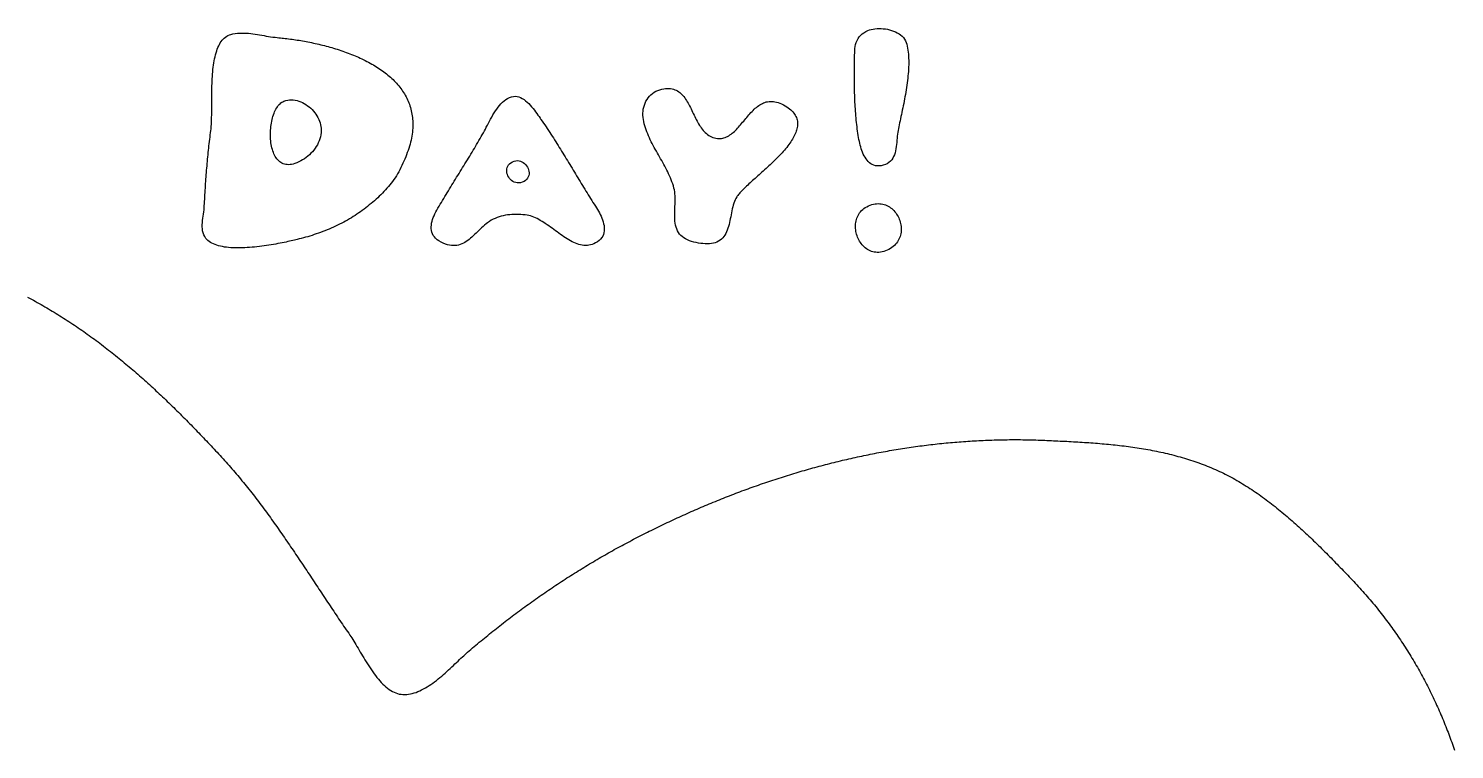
# Model space of a CAD drawing. Header units: millimetres. Extents: x 39 to 1263, y 30 to 1523.
# Drawn here: x 493 to 1138, y 872 to 1198 of the extents above; entities that cross this region are included whole.
import ezdxf

# ---------------------------------------------------------------- set-up
doc = ezdxf.new("R2010")
doc.units = ezdxf.units.MM
doc.layers.add('0_0_0', color=3, linetype='Continuous')

msp = doc.modelspace()

# ---------------------------------------------------------------- linework, layer by layer
at = {"layer": '0_0_0'}
for points in [[(584.53, 1195.51), (585.53, 1195.75), (586.52, 1195.93), (587.52, 1196.06), (588.52, 1196.13), (589.52, 1196.17), (590.52, 1196.16), (591.53, 1196.12), (592.53, 1196.05), (593.53, 1195.94), (594.54, 1195.82), (595.54, 1195.67), (596.55, 1195.52), (597.55, 1195.35), (598.56, 1195.17), (599.56, 1194.99), (600.56, 1194.82), (601.56, 1194.65), (602.56, 1194.49), (603.55, 1194.34), (604.54, 1194.22), (605.53, 1194.12), (606.24, 1194.06), (606.97, 1193.99), (607.7, 1193.91), (608.44, 1193.83), (609.18, 1193.75), (609.93, 1193.66), (610.69, 1193.56), (611.46, 1193.46), (612.23, 1193.36), (613.01, 1193.25), (613.8, 1193.13), (614.59, 1193.01), (615.38, 1192.88), (616.18, 1192.75), (616.99, 1192.61), (617.8, 1192.46), (618.61, 1192.31), (619.42, 1192.16), (620.24, 1192), (621.06, 1191.83), (621.89, 1191.65), (622.71, 1191.47), (623.54, 1191.29), (624.37, 1191.1), (625.2, 1190.9), (626.03, 1190.69), (626.86, 1190.48), (627.69, 1190.27), (628.52, 1190.04), (629.35, 1189.81), (630.18, 1189.57), (631.01, 1189.33), (631.84, 1189.08), (632.67, 1188.82), (633.49, 1188.56), (634.31, 1188.29), (635.13, 1188.01), (635.94, 1187.73), (636.75, 1187.43), (637.56, 1187.13), (638.37, 1186.83), (639.17, 1186.52), (639.96, 1186.19), (640.75, 1185.87), (641.53, 1185.53), (642.31, 1185.19), (643.08, 1184.84), (643.85, 1184.48), (644.61, 1184.11), (645.36, 1183.74), (646.1, 1183.36), (646.84, 1182.97), (647.57, 1182.57), (648.29, 1182.17), (649, 1181.76), (649.71, 1181.34), (650.4, 1180.91), (651.08, 1180.47), (651.76, 1180.02), (652.42, 1179.57), (653.08, 1179.11), (653.72, 1178.64), (654.35, 1178.16), (654.97, 1177.67), (655.58, 1177.18), (656.17, 1176.67), (656.75, 1176.16), (657.32, 1175.64), (657.88, 1175.1), (658.42, 1174.56), (658.95, 1174.02), (659.47, 1173.46), (659.97, 1172.89), (660.45, 1172.32), (660.93, 1171.73), (661.38, 1171.14), (661.82, 1170.53), (662.24, 1169.92), (662.65, 1169.3), (663.04, 1168.67), (663.41, 1168.02), (663.77, 1167.37), (664.1, 1166.71), (664.42, 1166.04), (664.72, 1165.36), (665.01, 1164.67), (665.27, 1163.97), (665.51, 1163.26), (665.74, 1162.54), (665.94, 1161.81), (666.12, 1161.07), (666.29, 1160.32), (666.43, 1159.56), (666.55, 1158.79), (666.65, 1158.01), (666.72, 1157.22), (666.78, 1156.42), (666.81, 1155.61), (666.82, 1154.78), (666.8, 1153.95), (666.77, 1153.11), (666.7, 1152.25), (666.62, 1151.39), (666.51, 1150.51), (666.37, 1149.62), (666.21, 1148.72), (666.02, 1147.81), (665.81, 1146.89), (665.57, 1145.96), (665.3, 1145.02), (665.01, 1144.06), (664.69, 1143.1), (664.34, 1142.12), (663.99, 1141.17), (663.61, 1140.2), (663.21, 1139.24), (662.8, 1138.27), (662.37, 1137.3), (661.92, 1136.34), (661.45, 1135.38), (660.97, 1134.43), (660.46, 1133.5), (659.94, 1132.58), (659.4, 1131.68), (658.84, 1130.8), (658.27, 1129.95), (657.67, 1129.12), (657.07, 1128.32), (656.44, 1127.54), (655.8, 1126.76), (655.15, 1126.01), (654.48, 1125.26), (653.8, 1124.53), (653.11, 1123.81), (652.4, 1123.1), (651.68, 1122.41), (650.95, 1121.73), (650.21, 1121.05), (649.46, 1120.39), (648.7, 1119.74), (647.93, 1119.1), (647.16, 1118.47), (646.37, 1117.85), (645.58, 1117.23), (644.78, 1116.63), (643.98, 1116.03), (643.17, 1115.45), (642.35, 1114.86), (641.53, 1114.29), (640.73, 1113.74), (639.91, 1113.21), (639.07, 1112.68), (638.22, 1112.17), (637.35, 1111.67), (636.47, 1111.17), (635.58, 1110.69), (634.67, 1110.22), (633.75, 1109.76), (632.82, 1109.31), (631.89, 1108.87), (630.94, 1108.44), (629.99, 1108.02), (629.03, 1107.61), (628.07, 1107.22), (627.1, 1106.83), (626.13, 1106.46), (625.15, 1106.1), (624.18, 1105.75), (623.2, 1105.41), (622.22, 1105.08), (621.25, 1104.76), (620.27, 1104.46), (619.3, 1104.16), (618.34, 1103.88), (617.38, 1103.61), (616.42, 1103.35), (615.47, 1103.11), (614.53, 1102.87), (613.94, 1102.73), (613.31, 1102.58), (612.63, 1102.42), (611.9, 1102.25), (611.14, 1102.08), (610.34, 1101.91), (609.5, 1101.73), (608.62, 1101.55), (607.72, 1101.36), (606.79, 1101.18), (605.83, 1101), (604.84, 1100.82), (603.83, 1100.64), (602.81, 1100.47), (601.76, 1100.3), (600.7, 1100.14), (599.63, 1099.99), (598.55, 1099.84), (597.46, 1099.7), (596.36, 1099.58), (595.26, 1099.46), (594.15, 1099.36), (593.05, 1099.27), (591.95, 1099.2), (590.86, 1099.14), (589.78, 1099.1), (588.7, 1099.07), (587.64, 1099.07), (586.59, 1099.08), (585.56, 1099.12), (584.55, 1099.17), (583.56, 1099.26), (582.59, 1099.36), (581.65, 1099.49), (580.74, 1099.65), (579.86, 1099.83), (579.02, 1100.04), (578.21, 1100.28), (577.43, 1100.55), (576.7, 1100.86), (576.01, 1101.19), (575.36, 1101.56), (574.76, 1101.97), (574.22, 1102.41), (573.72, 1102.88), (573.27, 1103.4), (572.74, 1104.19), (572.32, 1105.02), (572.02, 1105.89), (571.81, 1106.78), (571.68, 1107.7), (571.63, 1108.63), (571.64, 1109.58), (571.7, 1110.55), (571.8, 1111.51), (571.92, 1112.47), (572.06, 1113.43), (572.2, 1114.38), (572.32, 1115.32), (572.43, 1116.23), (572.5, 1117.12), (572.55, 1118.12), (572.61, 1119.12), (572.67, 1120.12), (572.73, 1121.11), (572.79, 1122.12), (572.85, 1123.12), (572.91, 1124.12), (572.97, 1125.12), (573.04, 1126.12), (573.1, 1127.13), (573.17, 1128.13), (573.24, 1129.13), (573.32, 1130.14), (573.39, 1131.14), (573.46, 1132.14), (573.54, 1133.15), (573.62, 1134.15), (573.71, 1135.15), (573.79, 1136.16), (573.88, 1137.16), (573.97, 1138.16), (574.06, 1139.17), (574.15, 1140.17), (574.25, 1141.17), (574.35, 1142.17), (574.46, 1143.17), (574.56, 1144.17), (574.67, 1145.16), (574.78, 1146.16), (574.9, 1147.16), (575.02, 1148.15), (575.14, 1149.15), (575.27, 1150.14), (575.4, 1151.13), (575.53, 1152.12), (575.61, 1152.74), (575.67, 1153.4), (575.73, 1154.1), (575.77, 1154.84), (575.81, 1155.61), (575.84, 1156.42), (575.86, 1157.26), (575.88, 1158.13), (575.89, 1159.02), (575.9, 1159.94), (575.9, 1160.89), (575.91, 1161.85), (575.91, 1162.84), (575.91, 1163.84), (575.91, 1164.86), (575.91, 1165.89), (575.92, 1166.93), (575.92, 1167.99), (575.94, 1169.05), (575.95, 1170.11), (575.98, 1171.19), (576.01, 1172.26), (576.05, 1173.33), (576.09, 1174.4), (576.15, 1175.47), (576.21, 1176.53), (576.29, 1177.58), (576.38, 1178.62), (576.48, 1179.65), (576.6, 1180.67), (576.73, 1181.67), (576.88, 1182.65), (577.04, 1183.61), (577.23, 1184.55), (577.43, 1185.47), (577.65, 1186.36), (577.89, 1187.22), (578.15, 1188.06), (578.43, 1188.86), (578.74, 1189.63), (579.07, 1190.36), (579.42, 1191.05), (579.8, 1191.71), (580.21, 1192.32), (580.64, 1192.9), (581.11, 1193.42), (581.6, 1193.9), (582.12, 1194.33), (582.68, 1194.7), (583.26, 1195.03), (583.88, 1195.3), (584.53, 1195.51)], [(872.55, 1197.26), (873.29, 1197.54), (874.08, 1197.76), (874.91, 1197.94), (875.78, 1198.07), (876.69, 1198.16), (877.61, 1198.19), (878.56, 1198.18), (879.51, 1198.12), (880.47, 1198), (881.42, 1197.84), (882.36, 1197.63), (883.28, 1197.37), (884.17, 1197.06), (885.04, 1196.69), (885.86, 1196.28), (886.64, 1195.81), (887.37, 1195.29), (888.03, 1194.72), (888.63, 1194.1), (889.15, 1193.42), (889.59, 1192.7), (889.94, 1191.91), (890.2, 1191.08), (890.39, 1190.23), (890.55, 1189.36), (890.68, 1188.48), (890.8, 1187.58), (890.89, 1186.66), (890.95, 1185.72), (891, 1184.77), (891.02, 1183.81), (891.03, 1182.83), (891.01, 1181.84), (890.98, 1180.85), (890.93, 1179.84), (890.87, 1178.82), (890.79, 1177.8), (890.69, 1176.77), (890.59, 1175.74), (890.46, 1174.7), (890.33, 1173.66), (890.19, 1172.62), (890.03, 1171.57), (889.87, 1170.53), (889.7, 1169.49), (889.52, 1168.45), (889.34, 1167.41), (889.14, 1166.38), (888.95, 1165.35), (888.75, 1164.33), (888.55, 1163.31), (888.34, 1162.31), (888.14, 1161.31), (887.93, 1160.33), (887.72, 1159.36), (887.52, 1158.4), (887.32, 1157.45), (887.12, 1156.52), (886.92, 1155.6), (886.73, 1154.7), (886.55, 1153.82), (886.37, 1152.96), (886.2, 1152.12), (886.06, 1151.31), (885.94, 1150.46), (885.85, 1149.56), (885.77, 1148.64), (885.69, 1147.7), (885.6, 1146.75), (885.51, 1145.78), (885.39, 1144.83), (885.24, 1143.88), (885.06, 1142.95), (884.84, 1142.05), (884.56, 1141.18), (884.22, 1140.35), (883.81, 1139.57), (883.33, 1138.86), (882.76, 1138.21), (882.1, 1137.63), (881.34, 1137.13), (880.47, 1136.73), (879.48, 1136.4), (878.53, 1136.19), (877.64, 1136.09), (876.8, 1136.11), (876.01, 1136.23), (875.26, 1136.44), (874.57, 1136.74), (873.91, 1137.12), (873.31, 1137.58), (872.74, 1138.11), (872.21, 1138.69), (871.73, 1139.33), (871.28, 1140.01), (870.87, 1140.74), (870.49, 1141.49), (870.15, 1142.28), (869.84, 1143.08), (869.56, 1143.89), (869.31, 1144.71), (869.09, 1145.52), (868.9, 1146.33), (868.73, 1147.12), (868.55, 1148.05), (868.38, 1148.99), (868.22, 1149.94), (868.06, 1150.9), (867.92, 1151.87), (867.78, 1152.84), (867.66, 1153.82), (867.54, 1154.81), (867.43, 1155.8), (867.32, 1156.8), (867.22, 1157.81), (867.13, 1158.82), (867.05, 1159.83), (866.98, 1160.85), (866.91, 1161.87), (866.84, 1162.9), (866.79, 1163.92), (866.74, 1164.95), (866.69, 1165.98), (866.65, 1167.01), (866.61, 1168.05), (866.58, 1169.08), (866.56, 1170.11), (866.54, 1171.14), (866.52, 1172.17), (866.5, 1173.2), (866.49, 1174.23), (866.49, 1175.25), (866.48, 1176.27), (866.48, 1177.29), (866.49, 1178.31), (866.49, 1179.31), (866.5, 1180.32), (866.51, 1181.32), (866.52, 1182.31), (866.53, 1183.3), (866.55, 1184.28), (866.56, 1185.25), (866.58, 1186.22), (866.6, 1187.17), (866.61, 1188.12), (866.67, 1189.13), (866.81, 1190.11), (867.03, 1191.05), (867.33, 1191.95), (867.7, 1192.81), (868.16, 1193.62), (868.69, 1194.38), (869.3, 1195.08), (870, 1195.73), (870.77, 1196.31), (871.62, 1196.82), (872.55, 1197.26)], [(710.54, 1167.05), (711.41, 1167.37), (712.28, 1167.54), (713.13, 1167.58), (713.96, 1167.5), (714.77, 1167.31), (715.57, 1167.01), (716.34, 1166.62), (717.1, 1166.14), (717.84, 1165.6), (718.55, 1164.99), (719.24, 1164.33), (719.91, 1163.63), (720.56, 1162.89), (721.18, 1162.14), (721.78, 1161.37), (722.35, 1160.61), (722.89, 1159.85), (723.41, 1159.11), (723.89, 1158.41), (724.35, 1157.74), (724.78, 1157.12), (725.35, 1156.29), (725.92, 1155.47), (726.49, 1154.64), (727.05, 1153.8), (727.61, 1152.97), (728.17, 1152.13), (728.72, 1151.29), (729.27, 1150.45), (729.82, 1149.61), (730.37, 1148.76), (730.91, 1147.92), (731.45, 1147.07), (731.98, 1146.22), (732.52, 1145.37), (733.05, 1144.52), (733.58, 1143.66), (734.11, 1142.81), (734.64, 1141.95), (735.17, 1141.1), (735.69, 1140.24), (736.22, 1139.38), (736.74, 1138.52), (737.26, 1137.67), (737.78, 1136.81), (738.3, 1135.95), (738.82, 1135.09), (739.34, 1134.23), (739.86, 1133.37), (740.38, 1132.51), (740.9, 1131.64), (741.42, 1130.78), (741.94, 1129.93), (742.46, 1129.07), (742.98, 1128.21), (743.51, 1127.35), (744.03, 1126.49), (744.55, 1125.63), (745.08, 1124.78), (745.61, 1123.92), (746.14, 1123.07), (746.67, 1122.21), (747.2, 1121.36), (747.73, 1120.51), (748.27, 1119.66), (748.81, 1118.81), (749.35, 1117.97), (749.89, 1117.12), (750.33, 1116.42), (750.77, 1115.69), (751.19, 1114.93), (751.59, 1114.15), (751.97, 1113.35), (752.32, 1112.53), (752.63, 1111.7), (752.89, 1110.87), (753.11, 1110.03), (753.27, 1109.19), (753.36, 1108.36), (753.39, 1107.54), (753.34, 1106.73), (753.21, 1105.95), (752.99, 1105.18), (752.68, 1104.44), (752.26, 1103.74), (751.74, 1103.06), (751.11, 1102.43), (750.35, 1101.84), (749.47, 1101.3), (748.73, 1100.93), (747.98, 1100.64), (747.23, 1100.42), (746.48, 1100.27), (745.73, 1100.19), (744.97, 1100.17), (744.22, 1100.21), (743.46, 1100.3), (742.7, 1100.45), (741.95, 1100.65), (741.19, 1100.9), (740.43, 1101.18), (739.67, 1101.51), (738.91, 1101.88), (738.15, 1102.28), (737.38, 1102.71), (736.62, 1103.16), (735.86, 1103.65), (735.1, 1104.15), (734.34, 1104.67), (733.57, 1105.2), (732.81, 1105.74), (732.05, 1106.29), (731.29, 1106.85), (730.53, 1107.41), (729.77, 1107.96), (729.01, 1108.51), (728.26, 1109.05), (727.5, 1109.58), (726.74, 1110.1), (725.99, 1110.59), (725.24, 1111.06), (724.48, 1111.51), (723.73, 1111.93), (722.99, 1112.32), (722.24, 1112.68), (721.49, 1113), (720.75, 1113.27), (720.01, 1113.5), (719.27, 1113.69), (718.53, 1113.82), (717.57, 1113.95), (716.61, 1114.05), (715.63, 1114.13), (714.64, 1114.18), (713.65, 1114.2), (712.66, 1114.19), (711.67, 1114.15), (710.68, 1114.07), (709.69, 1113.96), (708.71, 1113.81), (707.74, 1113.62), (706.79, 1113.39), (705.84, 1113.12), (704.92, 1112.8), (704.01, 1112.43), (703.13, 1112.02), (702.26, 1111.56), (701.43, 1111.04), (700.62, 1110.47), (699.92, 1109.93), (699.24, 1109.36), (698.58, 1108.77), (697.93, 1108.18), (697.29, 1107.57), (696.65, 1106.96), (696.03, 1106.35), (695.41, 1105.74), (694.79, 1105.15), (694.18, 1104.56), (693.56, 1103.99), (692.93, 1103.45), (692.3, 1102.93), (691.67, 1102.44), (691.02, 1101.99), (690.36, 1101.57), (689.68, 1101.2), (688.98, 1100.87), (688.27, 1100.6), (687.54, 1100.39), (686.78, 1100.23), (685.99, 1100.14), (685.18, 1100.12), (684.33, 1100.17), (683.46, 1100.3), (682.54, 1100.52), (681.59, 1100.82), (680.61, 1101.21), (679.58, 1101.69), (678.64, 1102.23), (677.83, 1102.8), (677.14, 1103.42), (676.56, 1104.08), (676.09, 1104.76), (675.72, 1105.48), (675.45, 1106.23), (675.27, 1107), (675.17, 1107.8), (675.16, 1108.61), (675.22, 1109.43), (675.34, 1110.27), (675.53, 1111.11), (675.78, 1111.95), (676.08, 1112.8), (676.43, 1113.64), (676.81, 1114.48), (677.24, 1115.31), (677.69, 1116.12), (678.2, 1117), (678.71, 1117.89), (679.23, 1118.77), (679.74, 1119.65), (680.27, 1120.52), (680.79, 1121.4), (681.31, 1122.28), (681.84, 1123.15), (682.37, 1124.02), (682.9, 1124.9), (683.43, 1125.77), (683.97, 1126.64), (684.5, 1127.51), (685.04, 1128.38), (685.58, 1129.25), (686.11, 1130.12), (686.65, 1130.99), (687.19, 1131.86), (687.73, 1132.73), (688.26, 1133.6), (688.8, 1134.47), (689.34, 1135.34), (689.87, 1136.21), (690.41, 1137.08), (690.95, 1137.95), (691.48, 1138.82), (692.01, 1139.69), (692.54, 1140.56), (693.07, 1141.44), (693.6, 1142.31), (694.13, 1143.19), (694.65, 1144.06), (695.17, 1144.94), (695.69, 1145.82), (696.21, 1146.7), (696.72, 1147.58), (697.23, 1148.46), (697.74, 1149.35), (698.24, 1150.23), (698.74, 1151.12), (699.18, 1151.91), (699.62, 1152.74), (700.06, 1153.61), (700.52, 1154.5), (700.99, 1155.41), (701.48, 1156.34), (701.97, 1157.27), (702.49, 1158.21), (703.02, 1159.14), (703.57, 1160.05), (704.15, 1160.95), (704.74, 1161.82), (705.36, 1162.66), (706.01, 1163.45), (706.69, 1164.21), (707.39, 1164.91), (708.13, 1165.55), (708.89, 1166.12), (709.7, 1166.63), (710.54, 1167.05)], [(778.54, 1170.55), (779.44, 1170.78), (780.31, 1170.96), (781.13, 1171.07), (781.92, 1171.12), (782.67, 1171.11), (783.39, 1171.05), (784.07, 1170.94), (784.72, 1170.78), (785.34, 1170.56), (785.93, 1170.31), (786.49, 1170.01), (787.03, 1169.67), (787.54, 1169.29), (788.03, 1168.87), (788.49, 1168.42), (788.94, 1167.94), (789.37, 1167.43), (789.78, 1166.89), (790.18, 1166.32), (790.56, 1165.73), (790.93, 1165.13), (791.29, 1164.5), (791.64, 1163.86), (791.98, 1163.2), (792.32, 1162.53), (792.65, 1161.86), (792.98, 1161.17), (793.31, 1160.48), (793.64, 1159.79), (793.96, 1159.1), (794.3, 1158.42), (794.63, 1157.73), (794.98, 1157.06), (795.33, 1156.39), (795.69, 1155.73), (796.06, 1155.09), (796.44, 1154.46), (796.83, 1153.86), (797.25, 1153.27), (797.67, 1152.7), (798.12, 1152.16), (798.59, 1151.65), (799.07, 1151.17), (799.58, 1150.72), (800.12, 1150.3), (800.68, 1149.92), (801.27, 1149.58), (801.89, 1149.28), (802.54, 1149.02), (803.21, 1148.81), (803.87, 1148.65), (804.51, 1148.55), (805.14, 1148.51), (805.75, 1148.51), (806.35, 1148.56), (806.93, 1148.66), (807.51, 1148.8), (808.07, 1148.99), (808.61, 1149.21), (809.15, 1149.47), (809.68, 1149.77), (810.2, 1150.1), (810.71, 1150.46), (811.21, 1150.85), (811.71, 1151.26), (812.2, 1151.7), (812.68, 1152.16), (813.16, 1152.65), (813.63, 1153.14), (814.1, 1153.66), (814.57, 1154.18), (815.03, 1154.72), (815.49, 1155.27), (815.95, 1155.82), (816.42, 1156.38), (816.88, 1156.94), (817.34, 1157.5), (817.8, 1158.05), (818.27, 1158.6), (818.74, 1159.15), (819.21, 1159.69), (819.69, 1160.21), (820.18, 1160.72), (820.67, 1161.22), (821.16, 1161.7), (821.67, 1162.15), (822.18, 1162.59), (822.7, 1163), (823.23, 1163.39), (823.77, 1163.74), (824.32, 1164.07), (824.88, 1164.36), (825.45, 1164.61), (826.04, 1164.83), (826.64, 1165.01), (827.25, 1165.15), (827.88, 1165.24), (828.53, 1165.28), (829.19, 1165.28), (829.86, 1165.22), (830.56, 1165.12), (831.27, 1164.95), (832.01, 1164.73), (832.76, 1164.45), (833.53, 1164.11), (834.36, 1163.69), (835.14, 1163.26), (835.86, 1162.82), (836.52, 1162.38), (837.14, 1161.92), (837.7, 1161.45), (838.21, 1160.97), (838.67, 1160.49), (839.08, 1159.99), (839.44, 1159.49), (839.76, 1158.98), (840.03, 1158.46), (840.26, 1157.94), (840.44, 1157.41), (840.59, 1156.87), (840.69, 1156.32), (840.75, 1155.77), (840.77, 1155.21), (840.76, 1154.65), (840.71, 1154.08), (840.62, 1153.51), (840.5, 1152.93), (840.35, 1152.35), (840.17, 1151.76), (839.95, 1151.17), (839.7, 1150.58), (839.43, 1149.98), (839.13, 1149.38), (838.8, 1148.78), (838.44, 1148.17), (838.07, 1147.57), (837.67, 1146.96), (837.24, 1146.35), (836.8, 1145.74), (836.33, 1145.13), (835.85, 1144.52), (835.35, 1143.91), (834.84, 1143.3), (834.31, 1142.69), (833.76, 1142.08), (833.2, 1141.47), (832.63, 1140.86), (832.05, 1140.25), (831.46, 1139.65), (830.86, 1139.05), (830.25, 1138.45), (829.64, 1137.85), (829.02, 1137.26), (828.39, 1136.67), (827.77, 1136.09), (827.14, 1135.51), (826.51, 1134.93), (825.88, 1134.36), (825.25, 1133.79), (824.63, 1133.23), (824, 1132.67), (823.39, 1132.12), (822.78, 1131.58), (822.17, 1131.04), (821.58, 1130.51), (820.99, 1129.98), (820.41, 1129.47), (819.85, 1128.96), (819.29, 1128.46), (818.76, 1127.97), (818.23, 1127.48), (817.72, 1127.01), (817.23, 1126.54), (816.76, 1126.09), (816.3, 1125.64), (815.87, 1125.21), (815.46, 1124.78), (815.07, 1124.37), (814.7, 1123.96), (814.36, 1123.57), (814.04, 1123.19), (813.75, 1122.82), (813.49, 1122.46), (813.26, 1122.12), (812.87, 1121.46), (812.53, 1120.76), (812.22, 1120.02), (811.95, 1119.24), (811.7, 1118.43), (811.48, 1117.6), (811.27, 1116.74), (811.08, 1115.87), (810.9, 1114.98), (810.73, 1114.09), (810.56, 1113.19), (810.38, 1112.29), (810.2, 1111.39), (810, 1110.51), (809.79, 1109.63), (809.56, 1108.78), (809.3, 1107.94), (809.01, 1107.13), (808.69, 1106.35), (808.33, 1105.61), (807.92, 1104.91), (807.47, 1104.24), (806.96, 1103.63), (806.4, 1103.07), (805.77, 1102.57), (805.08, 1102.12), (804.32, 1101.75), (803.49, 1101.44), (802.71, 1101.24), (801.87, 1101.09), (800.97, 1100.99), (800.02, 1100.94), (799.02, 1100.95), (798, 1101), (796.97, 1101.1), (795.92, 1101.25), (794.88, 1101.45), (793.86, 1101.7), (792.85, 1102), (791.89, 1102.34), (790.97, 1102.73), (790.1, 1103.16), (789.31, 1103.64), (788.59, 1104.17), (787.96, 1104.74), (787.43, 1105.35), (786.92, 1106.09), (786.49, 1106.87), (786.14, 1107.68), (785.86, 1108.51), (785.64, 1109.38), (785.47, 1110.26), (785.35, 1111.17), (785.27, 1112.09), (785.23, 1113.03), (785.22, 1113.98), (785.23, 1114.94), (785.26, 1115.91), (785.29, 1116.88), (785.34, 1117.85), (785.38, 1118.81), (785.41, 1119.77), (785.43, 1120.73), (785.43, 1121.67), (785.4, 1122.6), (785.34, 1123.51), (785.24, 1124.4), (785.1, 1125.27), (784.9, 1126.12), (784.63, 1127.07), (784.33, 1128), (784, 1128.92), (783.66, 1129.83), (783.29, 1130.73), (782.91, 1131.62), (782.5, 1132.51), (782.09, 1133.39), (781.65, 1134.26), (781.21, 1135.12), (780.75, 1135.98), (780.29, 1136.84), (779.82, 1137.69), (779.34, 1138.54), (778.86, 1139.38), (778.37, 1140.23), (777.89, 1141.07), (777.41, 1141.92), (776.93, 1142.77), (776.45, 1143.62), (775.98, 1144.47), (775.52, 1145.32), (775.07, 1146.18), (774.63, 1147.05), (774.21, 1147.92), (773.8, 1148.8), (773.4, 1149.68), (773.03, 1150.57), (772.67, 1151.48), (772.34, 1152.39), (772.03, 1153.31), (771.74, 1154.24), (771.48, 1155.19), (771.25, 1156.15), (771.05, 1157.12), (770.91, 1158.06), (770.84, 1159), (770.84, 1159.95), (770.91, 1160.88), (771.04, 1161.81), (771.25, 1162.72), (771.52, 1163.61), (771.85, 1164.48), (772.25, 1165.31), (772.71, 1166.11), (773.23, 1166.86), (773.81, 1167.57), (774.45, 1168.23), (775.16, 1168.83), (775.92, 1169.37), (776.73, 1169.83), (777.61, 1170.23), (778.54, 1170.55)], [(608.58, 1165.36), (609.41, 1165.64), (610.26, 1165.83), (611.11, 1165.94), (611.96, 1165.97), (612.81, 1165.92), (613.66, 1165.81), (614.51, 1165.63), (615.34, 1165.39), (616.16, 1165.08), (616.97, 1164.72), (617.75, 1164.3), (618.52, 1163.84), (619.26, 1163.33), (619.97, 1162.77), (620.66, 1162.17), (621.31, 1161.54), (621.92, 1160.87), (622.49, 1160.18), (623.02, 1159.46), (623.51, 1158.71), (623.95, 1157.94), (624.33, 1157.16), (624.66, 1156.37), (624.94, 1155.56), (625.15, 1154.75), (625.3, 1153.93), (625.38, 1153.12), (625.4, 1152.13), (625.35, 1151.15), (625.23, 1150.2), (625.04, 1149.25), (624.79, 1148.33), (624.47, 1147.43), (624.1, 1146.55), (623.67, 1145.7), (623.19, 1144.87), (622.65, 1144.07), (622.08, 1143.3), (621.46, 1142.56), (620.79, 1141.85), (620.1, 1141.18), (619.36, 1140.54), (618.6, 1139.94), (617.81, 1139.38), (616.99, 1138.86), (616.15, 1138.39), (615.29, 1137.95), (614.42, 1137.57), (613.53, 1137.23), (612.76, 1136.98), (612.02, 1136.81), (611.31, 1136.71), (610.63, 1136.67), (609.98, 1136.69), (609.36, 1136.77), (608.77, 1136.91), (608.2, 1137.1), (607.67, 1137.35), (607.16, 1137.65), (606.67, 1138), (606.22, 1138.39), (605.79, 1138.82), (605.39, 1139.3), (605.02, 1139.82), (604.67, 1140.37), (604.35, 1140.96), (604.06, 1141.58), (603.79, 1142.22), (603.54, 1142.9), (603.32, 1143.6), (603.13, 1144.32), (602.96, 1145.07), (602.81, 1145.83), (602.69, 1146.6), (602.6, 1147.39), (602.52, 1148.19), (602.47, 1149), (602.45, 1149.82), (602.44, 1150.64), (602.46, 1151.46), (602.5, 1152.28), (602.57, 1153.09), (602.65, 1153.9), (602.76, 1154.71), (602.89, 1155.5), (603.04, 1156.28), (603.21, 1157.05), (603.4, 1157.79), (603.61, 1158.52), (603.84, 1159.23), (604.09, 1159.91), (604.36, 1160.57), (604.65, 1161.2), (604.96, 1161.79), (605.29, 1162.35), (605.64, 1162.88), (606.01, 1163.37), (606.39, 1163.82), (606.79, 1164.22), (607.21, 1164.58), (607.65, 1164.89), (608.1, 1165.15), (608.58, 1165.36)], [(712.64, 1138.27), (713.4, 1138.44), (714.15, 1138.5), (714.86, 1138.43), (715.54, 1138.27), (716.18, 1138), (716.78, 1137.66), (717.33, 1137.24), (717.82, 1136.75), (718.26, 1136.21), (718.63, 1135.63), (718.93, 1135.01), (719.16, 1134.37), (719.31, 1133.71), (719.38, 1133.05), (719.36, 1132.39), (719.25, 1131.75), (719.04, 1131.13), (718.72, 1130.55), (718.3, 1130.01), (717.77, 1129.53), (717.12, 1129.11), (716.34, 1128.77), (715.55, 1128.54), (714.79, 1128.45), (714.05, 1128.46), (713.36, 1128.59), (712.7, 1128.81), (712.09, 1129.11), (711.52, 1129.5), (711.01, 1129.95), (710.56, 1130.46), (710.17, 1131.02), (709.84, 1131.61), (709.59, 1132.24), (709.4, 1132.88), (709.3, 1133.54), (709.28, 1134.19), (709.35, 1134.83), (709.51, 1135.46), (709.77, 1136.06), (710.12, 1136.61), (710.58, 1137.12), (711.15, 1137.58), (711.84, 1137.96), (712.64, 1138.27)], [(873.54, 1118.37), (874.3, 1118.63), (875.06, 1118.83), (875.8, 1118.97), (876.53, 1119.05), (877.24, 1119.08), (877.94, 1119.06), (878.62, 1118.99), (879.28, 1118.86), (879.92, 1118.7), (880.55, 1118.48), (881.15, 1118.23), (881.73, 1117.93), (882.29, 1117.6), (882.83, 1117.23), (883.35, 1116.83), (883.83, 1116.39), (884.3, 1115.93), (884.74, 1115.44), (885.15, 1114.92), (885.53, 1114.38), (885.88, 1113.82), (886.21, 1113.23), (886.5, 1112.63), (886.76, 1112.02), (886.99, 1111.39), (887.18, 1110.75), (887.35, 1110.11), (887.47, 1109.45), (887.56, 1108.79), (887.62, 1108.13), (887.63, 1107.46), (887.61, 1106.8), (887.55, 1106.14), (887.45, 1105.49), (887.31, 1104.84), (887.12, 1104.2), (886.9, 1103.58), (886.63, 1102.97), (886.31, 1102.37), (885.95, 1101.79), (885.55, 1101.23), (885.09, 1100.7), (884.59, 1100.18), (884.04, 1099.7), (883.44, 1099.24), (882.79, 1098.81), (882.09, 1098.41), (881.34, 1098.05), (880.53, 1097.72), (879.76, 1097.47), (879.01, 1097.28), (878.27, 1097.15), (877.54, 1097.08), (876.84, 1097.06), (876.15, 1097.1), (875.48, 1097.2), (874.83, 1097.34), (874.2, 1097.53), (873.59, 1097.76), (873, 1098.04), (872.43, 1098.36), (871.89, 1098.72), (871.37, 1099.11), (870.88, 1099.54), (870.41, 1100), (869.97, 1100.49), (869.55, 1101.01), (869.16, 1101.55), (868.8, 1102.12), (868.48, 1102.7), (868.18, 1103.31), (867.91, 1103.93), (867.67, 1104.57), (867.47, 1105.22), (867.3, 1105.88), (867.16, 1106.54), (867.06, 1107.21), (866.99, 1107.89), (866.96, 1108.57), (866.97, 1109.24), (867.01, 1109.91), (867.1, 1110.58), (867.22, 1111.24), (867.38, 1111.88), (867.59, 1112.52), (867.84, 1113.14), (868.13, 1113.74), (868.46, 1114.33), (868.83, 1114.89), (869.26, 1115.43), (869.72, 1115.95), (870.24, 1116.44), (870.8, 1116.89), (871.41, 1117.32), (872.07, 1117.71), (872.78, 1118.06), (873.54, 1118.37)], [(492.69, 1076.87), (493.56, 1076.39), (494.43, 1075.92), (495.29, 1075.44), (496.16, 1074.96), (497.02, 1074.48), (497.88, 1073.99), (498.74, 1073.5), (499.59, 1073.01), (500.45, 1072.52), (501.3, 1072.02), (502.15, 1071.51), (503, 1071.01), (503.84, 1070.5), (504.69, 1069.99), (505.53, 1069.48), (506.37, 1068.96), (507.2, 1068.44), (508.04, 1067.92), (508.87, 1067.39), (509.7, 1066.86), (510.53, 1066.33), (511.37, 1065.78), (512.21, 1065.23), (513.05, 1064.68), (513.88, 1064.12), (514.71, 1063.56), (515.54, 1063), (516.37, 1062.43), (517.2, 1061.86), (518.02, 1061.29), (518.84, 1060.71), (519.66, 1060.13), (520.48, 1059.55), (521.29, 1058.96), (522.1, 1058.37), (522.91, 1057.78), (523.72, 1057.18), (524.52, 1056.58), (525.33, 1055.98), (526.13, 1055.37), (526.93, 1054.76), (527.72, 1054.15), (528.52, 1053.54), (529.31, 1052.92), (530.1, 1052.3), (530.89, 1051.67), (531.68, 1051.05), (532.46, 1050.42), (533.24, 1049.79), (534.02, 1049.15), (534.8, 1048.52), (535.58, 1047.88), (536.35, 1047.23), (537.13, 1046.59), (537.9, 1045.94), (538.66, 1045.29), (539.43, 1044.64), (540.2, 1043.98), (540.96, 1043.33), (541.72, 1042.67), (542.48, 1042.01), (543.24, 1041.34), (543.99, 1040.68), (544.75, 1040.01), (545.5, 1039.34), (546.25, 1038.66), (547, 1037.99), (547.74, 1037.31), (548.49, 1036.63), (549.23, 1035.95), (549.97, 1035.27), (550.71, 1034.58), (551.45, 1033.9), (552.18, 1033.21), (552.92, 1032.52), (553.65, 1031.82), (554.38, 1031.13), (555.11, 1030.43), (555.84, 1029.74), (556.56, 1029.04), (557.29, 1028.34), (558.01, 1027.63), (558.73, 1026.93), (559.45, 1026.22), (560.17, 1025.52), (560.89, 1024.81), (561.6, 1024.1), (562.31, 1023.39), (563.03, 1022.68), (563.74, 1021.96), (564.45, 1021.25), (565.15, 1020.53), (565.86, 1019.81), (566.56, 1019.1), (567.27, 1018.38), (567.97, 1017.65), (568.67, 1016.93), (569.37, 1016.21), (570.06, 1015.49), (570.76, 1014.76), (571.45, 1014.04), (572.15, 1013.31), (572.84, 1012.58), (573.53, 1011.85), (574.22, 1011.12), (574.91, 1010.39), (575.59, 1009.66), (576.28, 1008.93), (576.96, 1008.2), (577.64, 1007.47), (578.33, 1006.74), (579.01, 1006), (579.68, 1005.27), (580.36, 1004.53), (581.04, 1003.79), (581.72, 1003.04), (582.4, 1002.3), (583.07, 1001.54), (583.74, 1000.79), (584.4, 1000.04), (585.06, 999.28), (585.72, 998.52), (586.38, 997.75), (587.03, 996.99), (587.67, 996.22), (588.32, 995.45), (588.96, 994.68), (589.6, 993.91), (590.24, 993.13), (590.87, 992.35), (591.5, 991.57), (592.13, 990.79), (592.75, 990.01), (593.37, 989.22), (593.99, 988.43), (594.61, 987.64), (595.22, 986.85), (595.84, 986.06), (596.45, 985.26), (597.05, 984.47), (597.66, 983.67), (598.26, 982.87), (598.86, 982.07), (599.46, 981.26), (600.05, 980.46), (600.65, 979.65), (601.24, 978.85), (601.83, 978.04), (602.42, 977.23), (603, 976.42), (603.59, 975.6), (604.17, 974.79), (604.75, 973.97), (605.33, 973.16), (605.9, 972.34), (606.48, 971.52), (607.05, 970.7), (607.63, 969.88), (608.2, 969.06), (608.77, 968.23), (609.34, 967.41), (609.9, 966.58), (610.47, 965.76), (611.04, 964.93), (611.6, 964.1), (612.16, 963.28), (612.73, 962.45), (613.29, 961.62), (613.85, 960.79), (614.41, 959.95), (614.96, 959.12), (615.52, 958.29), (616.08, 957.46), (616.64, 956.63), (617.19, 955.79), (617.75, 954.96), (618.3, 954.12), (618.86, 953.29), (619.41, 952.45), (619.97, 951.62), (620.52, 950.78), (621.07, 949.95), (621.63, 949.11), (622.18, 948.27), (622.73, 947.44), (623.29, 946.6), (623.84, 945.76), (624.39, 944.93), (624.95, 944.09), (625.5, 943.25), (626.05, 942.42), (626.61, 941.58), (627.16, 940.75), (627.72, 939.91), (628.27, 939.08), (628.83, 938.24), (629.39, 937.41), (629.94, 936.57), (630.5, 935.74), (631.06, 934.9), (631.62, 934.07), (632.18, 933.24), (632.74, 932.4), (633.3, 931.57), (633.87, 930.74), (634.43, 929.91), (635, 929.08), (635.56, 928.25), (636.13, 927.43), (636.7, 926.6), (637.27, 925.77), (637.84, 924.95), (638.42, 924.12), (638.84, 923.5), (639.27, 922.84), (639.71, 922.15), (640.16, 921.42), (640.62, 920.66), (641.09, 919.87), (641.57, 919.06), (642.06, 918.22), (642.55, 917.37), (643.06, 916.5), (643.58, 915.61), (644.11, 914.72), (644.65, 913.82), (645.2, 912.91), (645.75, 912.01), (646.32, 911.1), (646.9, 910.2), (647.49, 909.3), (648.09, 908.42), (648.7, 907.55), (649.32, 906.69), (649.95, 905.85), (650.6, 905.04), (651.25, 904.25), (651.91, 903.48), (652.59, 902.75), (653.27, 902.05), (653.97, 901.39), (654.67, 900.76), (655.39, 900.18), (656.12, 899.64), (656.86, 899.16), (657.61, 898.72), (658.37, 898.33), (659.15, 898), (659.93, 897.74), (660.73, 897.53), (661.54, 897.39), (662.37, 897.31), (663.2, 897.29), (664.05, 897.33), (664.89, 897.42), (665.73, 897.56), (666.58, 897.76), (667.43, 898), (668.28, 898.28), (669.13, 898.61), (669.98, 898.98), (670.83, 899.39), (671.67, 899.83), (672.51, 900.3), (673.35, 900.81), (674.19, 901.34), (675.02, 901.9), (675.85, 902.48), (676.67, 903.09), (677.49, 903.71), (678.3, 904.35), (679.1, 905), (679.89, 905.66), (680.68, 906.34), (681.46, 907.02), (682.22, 907.7), (682.98, 908.39), (683.72, 909.08), (684.46, 909.76), (685.18, 910.44), (685.89, 911.11), (686.59, 911.77), (687.27, 912.42), (687.94, 913.06), (688.59, 913.67), (689.23, 914.27), (689.85, 914.85), (690.46, 915.4), (691.04, 915.93), (691.61, 916.42), (692.36, 917.07), (693.11, 917.71), (693.86, 918.35), (694.62, 918.98), (695.37, 919.62), (696.13, 920.26), (696.9, 920.89), (697.66, 921.53), (698.43, 922.16), (699.19, 922.79), (699.96, 923.42), (700.74, 924.04), (701.51, 924.67), (702.29, 925.3), (703.07, 925.92), (703.85, 926.54), (704.63, 927.16), (705.42, 927.78), (706.21, 928.4), (706.99, 929.01), (707.79, 929.63), (708.58, 930.24), (709.37, 930.85), (710.17, 931.46), (710.97, 932.07), (711.77, 932.67), (712.57, 933.28), (713.38, 933.88), (714.18, 934.48), (714.99, 935.08), (715.8, 935.68), (716.61, 936.27), (717.42, 936.87), (718.24, 937.46), (719.05, 938.05), (719.87, 938.63), (720.69, 939.22), (721.51, 939.8), (722.33, 940.39), (723.16, 940.97), (723.98, 941.54), (724.81, 942.12), (725.64, 942.69), (726.47, 943.26), (727.3, 943.83), (728.13, 944.4), (728.96, 944.97), (729.8, 945.53), (730.63, 946.09), (731.47, 946.65), (732.31, 947.21), (733.15, 947.76), (733.99, 948.31), (734.83, 948.86), (735.68, 949.41), (736.52, 949.95), (737.37, 950.5), (738.21, 951.04), (739.06, 951.57), (739.91, 952.11), (740.76, 952.64), (741.61, 953.17), (742.46, 953.7), (743.32, 954.23), (744.17, 954.75), (745.02, 955.27), (745.88, 955.79), (746.74, 956.3), (747.59, 956.81), (748.45, 957.32), (749.31, 957.83), (750.17, 958.33), (751.03, 958.84), (751.89, 959.33), (752.75, 959.83), (753.61, 960.32), (754.48, 960.81), (755.34, 961.3), (756.2, 961.79), (757.07, 962.27), (757.93, 962.75), (758.8, 963.22), (759.67, 963.7), (760.53, 964.17), (761.41, 964.64), (762.28, 965.11), (763.16, 965.58), (764.03, 966.04), (764.91, 966.51), (765.79, 966.97), (766.67, 967.43), (767.55, 967.89), (768.44, 968.34), (769.32, 968.8), (770.2, 969.25), (771.09, 969.7), (771.98, 970.15), (772.86, 970.6), (773.75, 971.04), (774.64, 971.48), (775.53, 971.93), (776.42, 972.36), (777.32, 972.8), (778.21, 973.24), (779.1, 973.67), (780, 974.1), (780.9, 974.53), (781.79, 974.96), (782.69, 975.38), (783.59, 975.8), (784.49, 976.22), (785.39, 976.64), (786.29, 977.06), (787.2, 977.47), (788.1, 977.89), (789.01, 978.3), (789.91, 978.7), (790.82, 979.11), (791.73, 979.51), (792.63, 979.92), (793.54, 980.32), (794.45, 980.71), (795.37, 981.11), (796.28, 981.5), (797.19, 981.89), (798.1, 982.28), (799.02, 982.67), (799.93, 983.05), (800.85, 983.44), (801.77, 983.82), (802.69, 984.2), (803.61, 984.57), (804.53, 984.95), (805.45, 985.32), (806.37, 985.69), (807.29, 986.05), (808.21, 986.42), (809.14, 986.78), (810.06, 987.14), (810.99, 987.5), (811.91, 987.86), (812.84, 988.21), (813.77, 988.56), (814.7, 988.91), (815.63, 989.26), (816.56, 989.6), (817.49, 989.95), (818.42, 990.29), (819.36, 990.62), (820.29, 990.96), (821.22, 991.29), (822.16, 991.62), (823.09, 991.95), (824.03, 992.28), (824.97, 992.6), (825.91, 992.93), (826.85, 993.24), (827.79, 993.56), (828.73, 993.88), (829.67, 994.19), (830.61, 994.5), (831.55, 994.8), (832.49, 995.11), (833.44, 995.41), (834.38, 995.71), (835.33, 996.01), (836.27, 996.31), (837.22, 996.6), (838.17, 996.89), (839.12, 997.18), (840.07, 997.46), (841.01, 997.75), (841.96, 998.03), (842.92, 998.3), (843.87, 998.58), (844.82, 998.85), (845.77, 999.12), (846.73, 999.39), (847.68, 999.66), (848.63, 999.92), (849.59, 1000.18), (850.55, 1000.44), (851.5, 1000.69), (852.46, 1000.95), (853.42, 1001.2), (854.38, 1001.45), (855.33, 1001.69), (856.29, 1001.93), (857.25, 1002.17), (858.21, 1002.41), (859.18, 1002.65), (860.14, 1002.88), (861.1, 1003.11), (862.06, 1003.34), (863.03, 1003.56), (863.99, 1003.78), (864.96, 1004), (865.92, 1004.22), (866.89, 1004.43), (867.85, 1004.64), (868.82, 1004.85), (869.79, 1005.06), (870.76, 1005.26), (871.73, 1005.46), (872.7, 1005.66), (873.66, 1005.86), (874.63, 1006.05), (875.61, 1006.24), (876.58, 1006.43), (877.55, 1006.61), (878.52, 1006.79), (879.49, 1006.97), (880.47, 1007.15), (881.44, 1007.32), (882.41, 1007.49), (883.39, 1007.66), (884.36, 1007.83), (885.34, 1007.99), (886.32, 1008.15), (887.29, 1008.3), (888.27, 1008.46), (889.25, 1008.61), (890.22, 1008.76), (891.2, 1008.9), (892.18, 1009.05), (893.16, 1009.19), (894.14, 1009.32), (895.12, 1009.46), (896.1, 1009.59), (897.08, 1009.72), (898.06, 1009.84), (899.04, 1009.97), (900.03, 1010.09), (901.01, 1010.21), (901.99, 1010.32), (902.98, 1010.43), (903.96, 1010.54), (904.94, 1010.64), (905.93, 1010.75), (906.91, 1010.85), (907.9, 1010.94), (908.88, 1011.04), (909.87, 1011.13), (910.85, 1011.22), (911.84, 1011.3), (912.83, 1011.38), (913.82, 1011.46), (914.8, 1011.54), (915.79, 1011.61), (916.78, 1011.68), (917.77, 1011.75), (918.76, 1011.81), (919.75, 1011.88), (920.73, 1011.93), (921.72, 1011.99), (922.71, 1012.04), (923.7, 1012.09), (924.7, 1012.14), (925.69, 1012.18), (926.68, 1012.22), (927.67, 1012.26), (928.66, 1012.29), (929.65, 1012.32), (930.64, 1012.35), (931.64, 1012.37), (932.63, 1012.39), (933.62, 1012.41), (934.62, 1012.43), (935.61, 1012.44), (936.6, 1012.45), (937.6, 1012.45), (938.59, 1012.46), (939.59, 1012.46), (940.58, 1012.45), (941.58, 1012.45), (942.57, 1012.44), (943.57, 1012.42), (944.56, 1012.41), (945.56, 1012.39), (946.55, 1012.36), (947.55, 1012.34), (948.55, 1012.31), (949.54, 1012.28), (950.54, 1012.24), (951.53, 1012.2), (952.53, 1012.16), (953.52, 1012.12), (954.52, 1012.07), (955.51, 1012.03), (956.5, 1011.98), (957.5, 1011.94), (958.49, 1011.89), (959.49, 1011.84), (960.48, 1011.8), (961.48, 1011.75), (962.47, 1011.7), (963.47, 1011.64), (964.47, 1011.59), (965.46, 1011.54), (966.46, 1011.48), (967.46, 1011.42), (968.45, 1011.36), (969.45, 1011.3), (970.45, 1011.24), (971.45, 1011.17), (972.44, 1011.1), (973.44, 1011.03), (974.44, 1010.96), (975.44, 1010.88), (976.43, 1010.8), (977.43, 1010.72), (978.42, 1010.63), (979.42, 1010.55), (980.42, 1010.46), (981.41, 1010.36), (982.41, 1010.26), (983.4, 1010.16), (984.39, 1010.06), (985.39, 1009.95), (986.38, 1009.83), (987.37, 1009.72), (988.36, 1009.6), (989.35, 1009.47), (990.34, 1009.34), (991.33, 1009.21), (992.31, 1009.07), (993.3, 1008.93), (994.29, 1008.78), (995.27, 1008.63), (996.25, 1008.47), (997.24, 1008.3), (998.22, 1008.14), (999.2, 1007.96), (1000.18, 1007.78), (1001.15, 1007.6), (1002.13, 1007.41), (1003.11, 1007.21), (1004.08, 1007.01), (1005.05, 1006.8), (1006.02, 1006.59), (1006.99, 1006.37), (1007.96, 1006.14), (1008.93, 1005.91), (1009.89, 1005.67), (1010.85, 1005.43), (1011.81, 1005.17), (1012.77, 1004.91), (1013.73, 1004.65), (1014.69, 1004.37), (1015.64, 1004.09), (1016.59, 1003.8), (1017.54, 1003.51), (1018.49, 1003.2), (1019.44, 1002.89), (1020.38, 1002.58), (1021.32, 1002.25), (1022.26, 1001.91), (1023.2, 1001.57), (1024.14, 1001.22), (1025.07, 1000.86), (1026, 1000.49), (1026.93, 1000.12), (1027.85, 999.73), (1028.78, 999.34), (1029.7, 998.94), (1030.62, 998.52), (1031.53, 998.1), (1032.41, 997.69), (1033.29, 997.26), (1034.17, 996.83), (1035.04, 996.38), (1035.91, 995.93), (1036.78, 995.47), (1037.64, 995), (1038.5, 994.53), (1039.36, 994.04), (1040.21, 993.55), (1041.07, 993.04), (1041.91, 992.53), (1042.76, 992.02), (1043.6, 991.49), (1044.44, 990.96), (1045.27, 990.42), (1046.1, 989.88), (1046.93, 989.32), (1047.76, 988.76), (1048.58, 988.2), (1049.4, 987.62), (1050.22, 987.04), (1051.03, 986.46), (1051.84, 985.87), (1052.65, 985.27), (1053.46, 984.67), (1054.26, 984.06), (1055.06, 983.45), (1055.85, 982.83), (1056.65, 982.2), (1057.44, 981.57), (1058.22, 980.94), (1059.01, 980.3), (1059.79, 979.66), (1060.57, 979.01), (1061.34, 978.36), (1062.12, 977.7), (1062.89, 977.04), (1063.65, 976.38), (1064.42, 975.71), (1065.18, 975.04), (1065.94, 974.37), (1066.69, 973.69), (1067.45, 973.01), (1068.2, 972.33), (1068.95, 971.64), (1069.69, 970.95), (1070.43, 970.26), (1071.17, 969.57), (1071.91, 968.87), (1072.64, 968.18), (1073.38, 967.48), (1074.1, 966.78), (1074.83, 966.07), (1075.55, 965.37), (1076.27, 964.66), (1076.99, 963.96), (1077.71, 963.25), (1078.42, 962.54), (1079.13, 961.83), (1079.84, 961.12), (1080.55, 960.41), (1081.25, 959.7), (1081.95, 958.99), (1082.65, 958.28), (1083.34, 957.57), (1084.03, 956.86), (1084.72, 956.15), (1085.41, 955.44), (1086.1, 954.74), (1086.78, 954.03), (1087.46, 953.32), (1088.14, 952.62), (1088.81, 951.92), (1089.49, 951.21), (1090.16, 950.51), (1090.83, 949.82), (1091.49, 949.12), (1092.2, 948.38), (1092.89, 947.64), (1093.59, 946.9), (1094.28, 946.15), (1094.96, 945.4), (1095.64, 944.65), (1096.31, 943.9), (1096.98, 943.15), (1097.65, 942.39), (1098.31, 941.63), (1098.96, 940.87), (1099.61, 940.11), (1100.26, 939.34), (1100.9, 938.57), (1101.54, 937.8), (1102.17, 937.03), (1102.8, 936.26), (1103.42, 935.48), (1104.04, 934.71), (1104.65, 933.93), (1105.26, 933.14), (1105.87, 932.36), (1106.47, 931.57), (1107.06, 930.79), (1107.65, 930), (1108.24, 929.2), (1108.82, 928.41), (1109.4, 927.61), (1109.97, 926.82), (1110.54, 926.02), (1111.1, 925.22), (1111.66, 924.41), (1112.22, 923.61), (1112.77, 922.8), (1113.31, 921.99), (1113.85, 921.18), (1114.39, 920.36), (1114.92, 919.55), (1115.45, 918.73), (1115.98, 917.91), (1116.49, 917.09), (1117.01, 916.27), (1117.52, 915.45), (1118.03, 914.62), (1118.53, 913.79), (1119.03, 912.96), (1119.52, 912.13), (1120.01, 911.3), (1120.49, 910.46), (1120.98, 909.63), (1121.45, 908.79), (1121.92, 907.95), (1122.39, 907.11), (1122.86, 906.26), (1123.32, 905.42), (1123.77, 904.57), (1124.22, 903.72), (1124.67, 902.87), (1125.11, 902.02), (1125.55, 901.17), (1125.98, 900.31), (1126.42, 899.46), (1126.84, 898.6), (1127.26, 897.74), (1127.68, 896.88), (1128.1, 896.01), (1128.51, 895.15), (1128.91, 894.28), (1129.31, 893.42), (1129.71, 892.55), (1130.1, 891.68), (1130.49, 890.8), (1130.88, 889.93), (1131.26, 889.06), (1131.64, 888.18), (1132.01, 887.3), (1132.38, 886.42), (1132.75, 885.54), (1133.11, 884.66), (1133.47, 883.77), (1133.82, 882.89), (1134.17, 882), (1134.52, 881.11), (1134.86, 880.23), (1135.2, 879.33), (1135.54, 878.44), (1135.87, 877.55), (1136.19, 876.65), (1136.52, 875.76), (1136.84, 874.86), (1137.15, 873.96), (1137.46, 873.06), (1137.77, 872.16)]]:
    msp.add_lwpolyline(points, dxfattribs=at)

doc.saveas('drawing.dxf')
